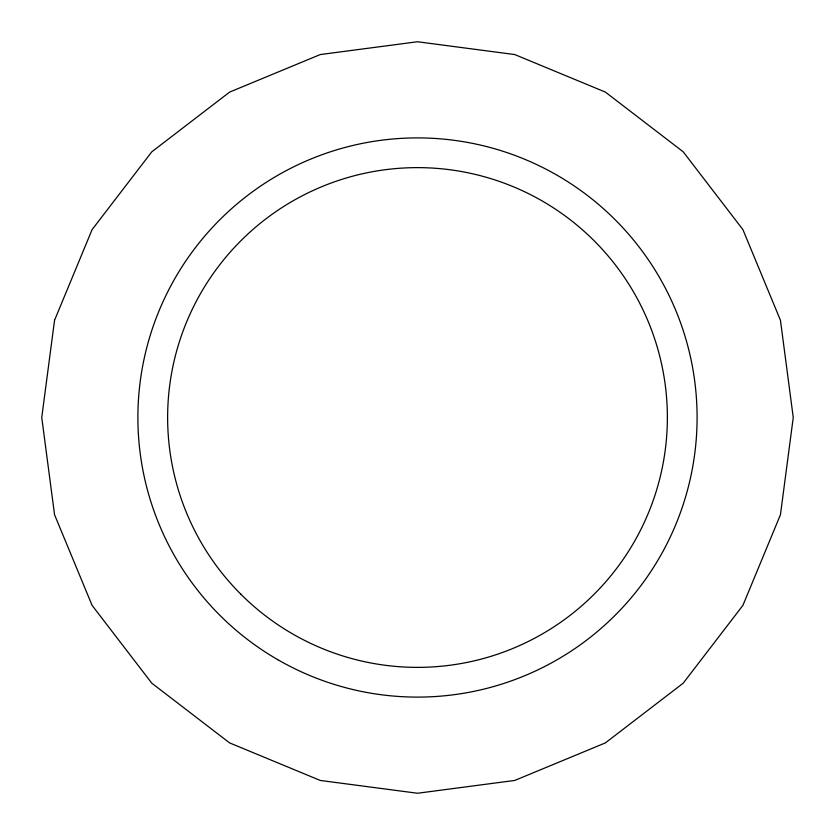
<?xml version="1.0" encoding="UTF-8"?>
<svg xmlns="http://www.w3.org/2000/svg" width="835" height="835" viewBox="0 0 835 835"><rect width="100%" height="100%" fill="white"/><g stroke="black" fill="none" stroke-linecap="round" stroke-linejoin="round"><path stroke-width="1.25" d="M54.557 320.254L41.75 417.5L54.557 514.746L92.09 605.375L151.803 683.197L229.625 742.91L320.254 780.443L417.5 793.25L514.746 780.443L605.375 742.91L683.197 683.197L742.91 605.375L780.443 514.746L793.25 417.5L780.443 320.254L742.91 229.625L683.197 151.803L605.375 92.09L514.746 54.557L417.5 41.75L320.254 54.557L229.625 92.09L151.803 151.803L92.09 229.625L54.557 320.254M277.7 659.64A279.589 279.589 0 0 0 697.089 417.5A279.589 279.589 0 0 0 277.7 175.36A279.589 279.589 0 0 0 277.7 659.64M240.814 594.186A249.874 249.874 0 0 0 658.857 482.171A249.874 249.874 0 0 0 352.829 176.143A249.874 249.874 0 0 0 240.814 594.186"/></g></svg>
